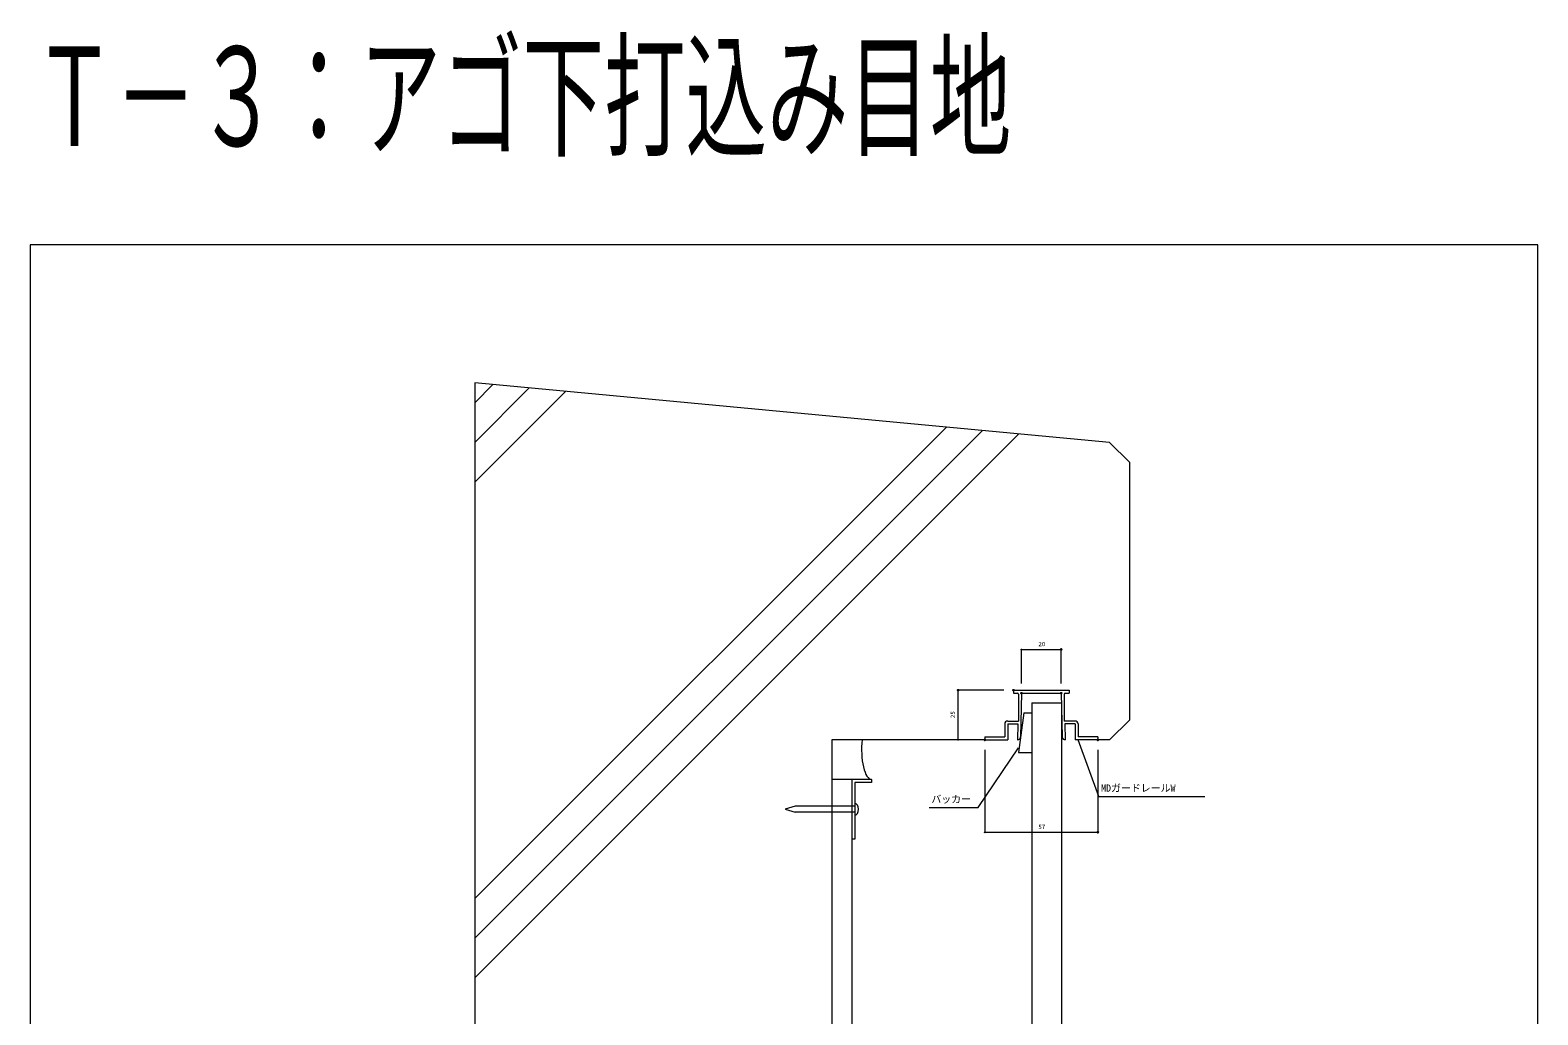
# Model space of a CAD drawing. Units: millimetres, scale not verified. Extents: x -380 to 380, y -610 to 607.
# Drawn here: x -380 to 380, y 110 to 607 of the extents above; entities that cross this region are included whole.
import ezdxf
from ezdxf.enums import TextEntityAlignment as Align

# ---------------------------------------------------------------- set-up
doc = ezdxf.new("R2010")
doc.units = ezdxf.units.MM
doc.header["$PDMODE"] = 32
doc.header["$PDSIZE"] = 0.5
doc.layers.add('0-1_DEFPOINTS', color=7, linetype='Continuous')
for name, color, linetype, lineweight in [('0-2_SUN', 4, 'Continuous', 18), ('0-4_GREEN', 7, 'Continuous', 18), ('0-5_形状', 7, 'Continuous', 18), ('0-6_図面枠', 5, 'Continuous', 18)]:
    doc.layers.add(name, color=color, linetype=linetype, lineweight=lineweight)
doc.styles.add('ＭＳ ゴシック', font='')
doc.styles.get('ＭＳ ゴシック').set_extended_font_data('MS Gothic')

# ---------------------------------------------------------------- blocks, each defined once
blk = doc.blocks.new('A$C6E5E1CDE')
at = {"layer": '0-4_GREEN', "color": 6}
for p, q in [((14.5, 25), (42.5, 25)), ((14.5, 25), (14.5, 23.5)), ((14.5, 23.5), (16.5, 23.5)), ((17, 23), (17, 9.5)), ((18.5, 23.5), (18.031, 1.468)), ((18.5, 23.5), (38.5, 23.5)), ((38.5, 23.5), (38.969, 1.468)), ((40, 23), (40, 9.5)), ((40.5, 23.5), (42.5, 23.5)), ((42.5, 25), (42.5, 23.5)), ((10, 8), (10, 1.5)), ((11.5, 9.5), (17, 9.5)), ((11.5, 8), (16.67, 8)), ((11.5, 8), (11.5, 0)), ((16.67, 8), (16.5, 0)), ((45.5, 9.5), (40, 9.5)), ((45.5, 8), (40.33, 8)), ((40.33, 8), (40.5, 0)), ((45.5, 8), (45.5, 0)), ((47, 8), (47, 1.5)), ((0, 1.5), (10, 1.5)), ((0, 1.5), (0, 0)), ((0, 0), (11.5, 0)), ((16.5, 0), (16.532, 0)), ((16.5, 0), (16.532, 0)), ((40.5, 0), (40.468, 0)), ((40.5, 0), (40.468, 0)), ((57, 0), (45.5, 0)), ((57, 1.5), (47, 1.5)), ((57, 1.5), (57, 0))]:
    blk.add_line(p, q, dxfattribs=at)
for centre, radius, start, end in [((16.5, 23), 0.5, 0, 90), ((40.5, 23), 0.5, 90, 180), ((11.5, 8), 1.5, 90, 180), ((45.5, 8), 1.5, 0, 90), ((16.532, 1.5), 1.5, 270, 358.78112), ((40.468, 1.5), 1.5, 181.21888, 270)]:
    blk.add_arc(centre, radius, start, end, dxfattribs=at)
blk = doc.blocks.new('TEN')
at = {"layer": '0-2_SUN'}
blk.add_line((1.025, 0), (-1.025, 0), dxfattribs=at)
blk.add_circle((0, 0), 1.025, dxfattribs=at)
blk = doc.blocks.new('D13')
at = {"layer": '0-1_DEFPOINTS'}
for p in [(-858.63, 580.917), (-878.63, 558.849), (-858.63, 558.849)]:
    blk.add_point(p, dxfattribs=at)
at = {"layer": '0-4_GREEN'}
for p, q in [((-878.63, 563.849), (-878.63, 580.917)), ((-878.43, 580.917), (-858.83, 580.917)), ((-858.63, 563.849), (-858.63, 580.917))]:
    blk.add_line(p, q, dxfattribs=at)
at = {"layer": '0-4_GREEN', "xscale": 0.2, "yscale": 0.2, "rotation": 180}
blk.add_blockref('TEN', (-878.63, 580.917), dxfattribs=at)
at = {"layer": '0-4_GREEN', "xscale": 0.2, "yscale": 0.2}
blk.add_blockref('TEN', (-858.63, 580.917), dxfattribs=at)
at = {"layer": '0-4_GREEN', "style": 'ＭＳ ゴシック'}
blk.add_text('20', height=2.199, dxfattribs=at).set_placement((-870.13, 581.917), align=Align.BOTTOM_LEFT)
blk = doc.blocks.new('D14')
at = {"layer": '0-1_DEFPOINTS'}
for p in [(-910.543, 560.349), (-882.63, 560.349), (-897.13, 535.349)]:
    blk.add_point(p, dxfattribs=at)
at = {"layer": '0-4_GREEN'}
for p, q in [((-887.63, 560.349), (-910.543, 560.349)), ((-910.543, 535.549), (-910.543, 560.149)), ((-902.13, 535.349), (-910.543, 535.349))]:
    blk.add_line(p, q, dxfattribs=at)
at = {"layer": '0-4_GREEN', "xscale": 0.2, "yscale": 0.2}
for p, rotation in [((-910.543, 560.349), 90), ((-910.543, 535.349), 270)]:
    blk.add_blockref('TEN', p, dxfattribs=dict(at, rotation=rotation))
at = {"layer": '0-4_GREEN', "style": 'ＭＳ ゴシック'}
blk.add_text('25', height=2.199, rotation=90, dxfattribs=at).set_placement((-911.543, 546.349), align=Align.BOTTOM_LEFT)
blk = doc.blocks.new('D15')
at = {"layer": '0-1_DEFPOINTS'}
for p in [(-897.13, 535.349), (-840.13, 535.349), (-840.13, 488.744)]:
    blk.add_point(p, dxfattribs=at)
at = {"layer": '0-4_GREEN'}
for p, q in [((-897.13, 530.349), (-897.13, 488.744)), ((-840.13, 530.349), (-840.13, 488.744)), ((-896.93, 488.744), (-840.33, 488.744))]:
    blk.add_line(p, q, dxfattribs=at)
at = {"layer": '0-4_GREEN', "xscale": 0.2, "yscale": 0.2, "rotation": 180}
blk.add_blockref('TEN', (-897.13, 488.744), dxfattribs=at)
at = {"layer": '0-4_GREEN', "xscale": 0.2, "yscale": 0.2}
blk.add_blockref('TEN', (-840.13, 488.744), dxfattribs=at)
at = {"layer": '0-4_GREEN', "style": 'ＭＳ ゴシック'}
blk.add_text('57', height=2.199, dxfattribs=at).set_placement((-870.13, 489.744), align=Align.BOTTOM_LEFT)

msp = doc.modelspace()

# ---------------------------------------------------------------- linework, layer by layer
at = {"layer": '0-4_GREEN', "color": 2}
for p, q in [((-155.835, 428.827), (-155.835, -351.173)), ((-155.835, 418.827), (-146.692, 427.97)), ((-155.835, 398.827), (-128.406, 426.256)), ((-155.835, 378.827), (-110.12, 424.541)), ((-155.835, 168.827), (81.88, 406.541)), ((-155.835, 148.827), (100.165, 404.827)), ((-155.835, 128.827), (118.451, 403.113)), ((174.165, 388.827), (174.165, 258.827)), ((120.945, 262.427), (118.297, 242.427)), ((120.945, 262.427), (124.896, 262.427)), ((164.165, 248.827), (174.165, 258.827)), ((24.165, 248.827), (24.165, -251.173)), ((101.292, 248.827), (24.165, 248.827)), ((164.165, 248.827), (158.292, 248.827)), ((118.297, 242.427), (124.896, 242.427)), ((35.665, 215.327), (5.665, 215.327)), ((35.665, 212.327), (5.665, 212.327))]:
    msp.add_line(p, q, dxfattribs=at)
at = {"layer": '0-4_GREEN'}
for p, q in [((124.896, 267.427), (124.896, -133.173)), ((124.896, 267.427), (139.896, 267.427)), ((139.896, 267.427), (139.896, -133.173))]:
    msp.add_line(p, q, dxfattribs=at)
at = {"layer": '0-4_GREEN', "color": 3}
for p, q in [((158.761, 220.305), (148.246, 248.827)), ((34.165, 228.827), (24.165, 228.827)), ((34.165, 228.827), (34.165, -217.031)), ((158.761, 220.305), (212.137, 220.305))]:
    msp.add_line(p, q, dxfattribs=at)
at = {"layer": '0-4_GREEN', "color": 6}
for p, q in [((44.165, 228.827), (34.165, 228.827)), ((44.165, 228.827), (44.165, 227.327)), ((35.665, 227.327), (35.665, 198.827)), ((44.165, 227.327), (35.665, 227.327)), ((35.665, 198.827), (34.165, 198.827))]:
    msp.add_line(p, q, dxfattribs=at)
at = {"layer": '0-4_GREEN', "color": 2}
for points in [[(174.165, 388.827), (164.165, 398.827), (-155.835, 428.827)], [(5.665, 215.327), (0.665, 213.827), (5.665, 212.327)]]:
    msp.add_lwpolyline(points, dxfattribs=at)
at = {"layer": '0-4_GREEN', "color": 3}
msp.add_lwpolyline([(73.197, 214.688), (97.858, 214.688), (118.263, 244.841)], dxfattribs=at)
at = {"layer": '0-4_GREEN', "color": 2}
for centre, major_axis, ratio, start_param in [((44.165, 243.827), (0, -15), 0.333333, 4.3725521), ((35.665, 213.827), (0, 3), 0.666667, 3.1415927)]:
    msp.add_ellipse(centre, major_axis=major_axis, ratio=ratio, start_param=start_param, end_param=6.2831853, dxfattribs=at)
at = {"layer": '0-6_図面枠'}
msp.add_lwpolyline([(-379.959, -609.552), (380.041, -609.552), (380.041, 498.448), (-379.959, 498.448)], close=True, dxfattribs=at)

# ---------------------------------------------------------------- block references
at = {"layer": '0-4_GREEN'}
for name, p in [('D13', (998.422, -286.522)), ('D14', (998.422, -286.522)), ('A$C6E5E1CDE', (101.292, 248.827)), ('D15', (998.422, -286.522))]:
    msp.add_blockref(name, p, dxfattribs=at)

# ---------------------------------------------------------------- texts
at = {"layer": '0-4_GREEN', "style": 'ＭＳ ゴシック', "width": 0.6}
msp.add_text('Ｔ－３：アゴ下打込み目地', height=50.18, dxfattribs=at).set_placement((-378.17, 533.131), align=Align.BOTTOM_LEFT)
at = {"layer": '0-5_形状', "style": 'ＭＳ ゴシック'}
for s, p in [('バッカー', (74.336, 215.969)), ('MDガードレールW', (159.899, 221.585))]:
    msp.add_text(s, height=3.666, dxfattribs=at).set_placement(p, align=Align.BOTTOM_LEFT)

doc.saveas('drawing.dxf')
